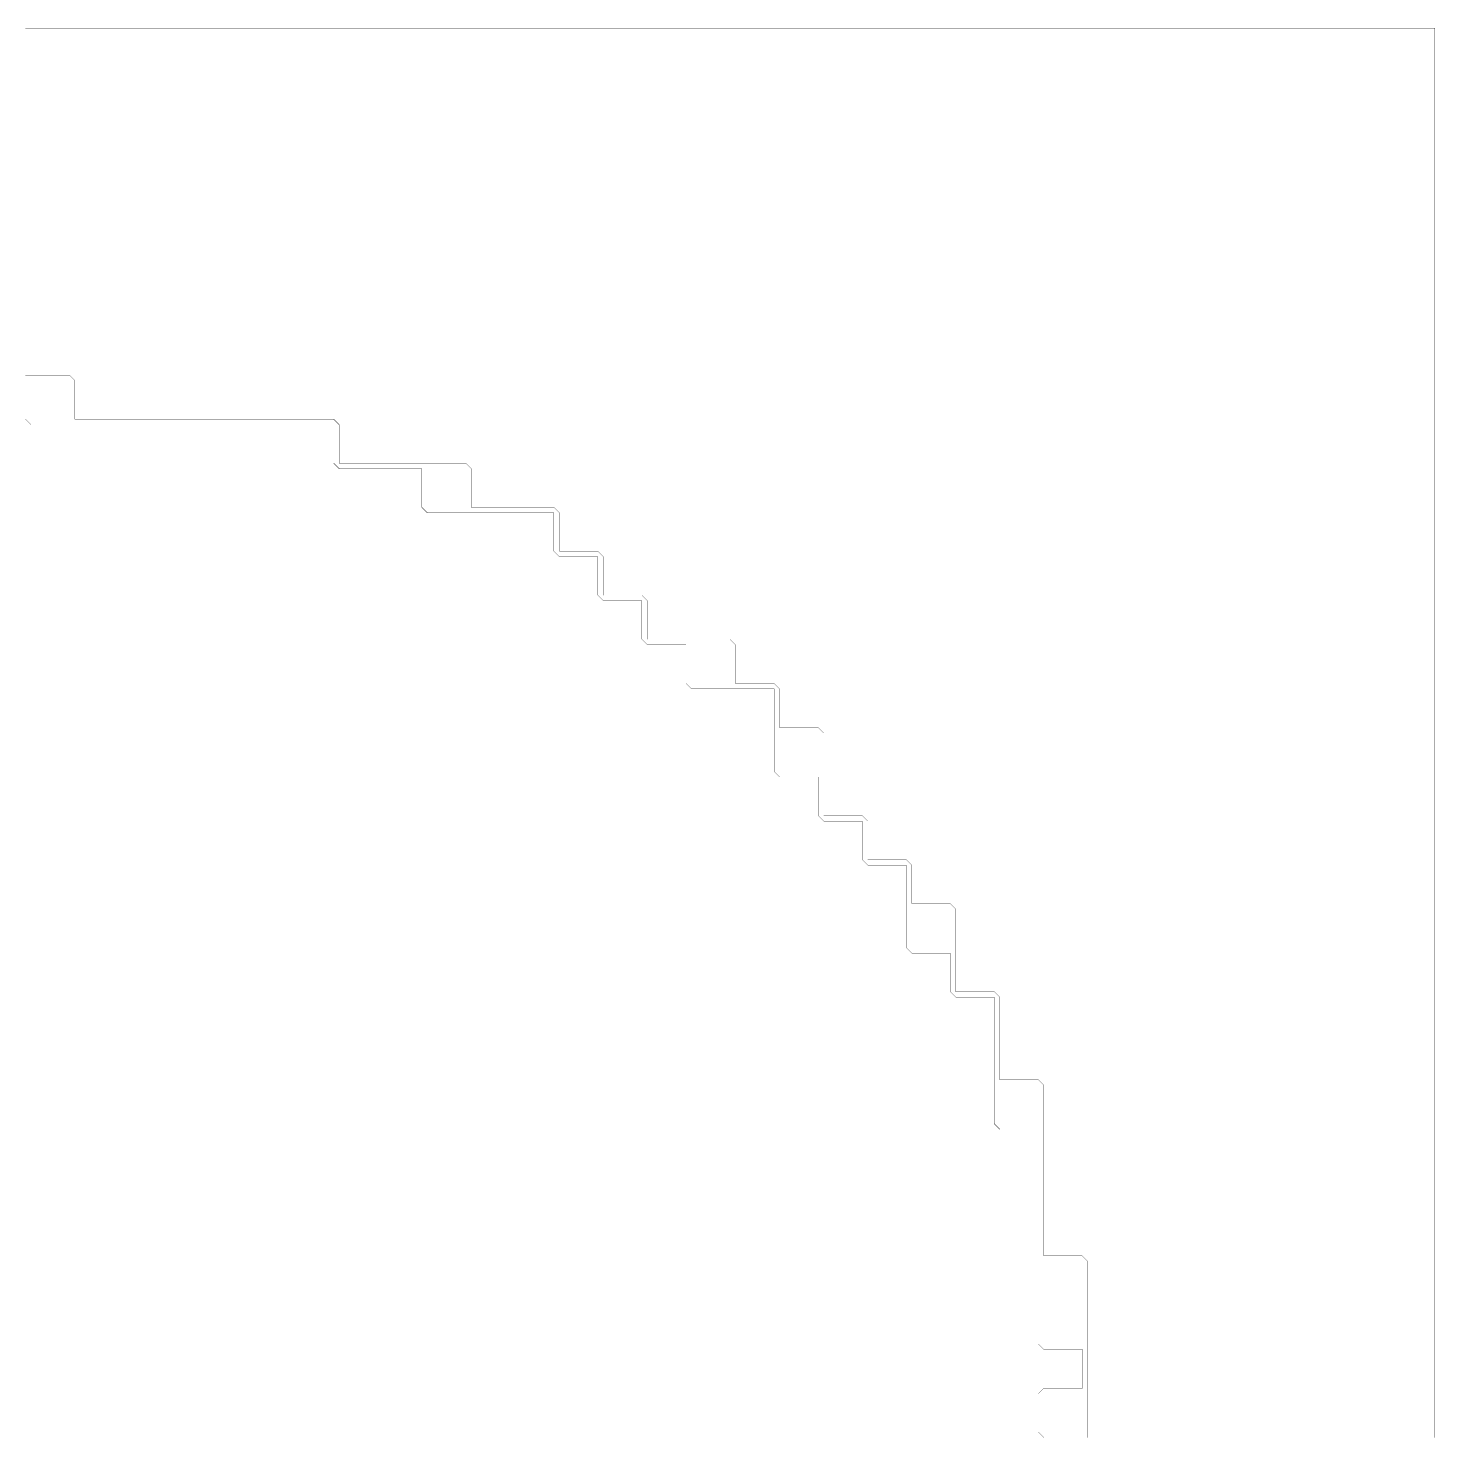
# Model space of a CAD drawing. Header units: metres. Extents: x 0 to 4990, y -4990 to 0.
# Drawn here: x 2495 to 4990, y -2495 to 0 of the extents above; entities that cross this region are included whole.
import ezdxf

# ---------------------------------------------------------------- set-up
doc = ezdxf.new("R2010")
doc.units = ezdxf.units.M
doc.layers.add('conductor', color=1, linetype='Continuous')
doc.layers.add('substrate', color=5, linetype='Continuous')

msp = doc.modelspace()

# ---------------------------------------------------------------- linework, layer by layer
at = {"layer": 'conductor', "const_width": 0.5}
msp.add_lwpolyline([(4296.875, -2500), (4287.109375, -2490.234375), (4287.109375, -2480.46875), (4287.109375, -2470.703125), (4287.109375, -2460.9375), (4287.109375, -2451.171875), (4287.109375, -2441.40625), (4287.109375, -2431.640625), (4287.109375, -2421.875), (4296.875, -2412.109375), (4306.640625, -2412.109375), (4316.40625, -2412.109375), (4326.171875, -2412.109375), (4335.9375, -2412.109375), (4345.703125, -2412.109375), (4355.46875, -2412.109375), (4365.234375, -2412.109375), (4365.234375, -2402.34375), (4365.234375, -2392.578125), (4365.234375, -2382.8125), (4365.234375, -2373.046875), (4365.234375, -2363.28125), (4365.234375, -2353.515625), (4365.234375, -2343.75), (4355.46875, -2343.75), (4345.703125, -2343.75), (4335.9375, -2343.75), (4326.171875, -2343.75), (4316.40625, -2343.75), (4306.640625, -2343.75), (4296.875, -2343.75), (4287.109375, -2333.984375), (4287.109375, -2324.21875), (4287.109375, -2314.453125), (4287.109375, -2304.6875), (4287.109375, -2294.921875), (4287.109375, -2285.15625), (4287.109375, -2275.390625), (4287.109375, -2265.625), (4287.109375, -2255.859375), (4287.109375, -2246.09375), (4287.109375, -2236.328125), (4287.109375, -2226.5625), (4287.109375, -2216.796875), (4287.109375, -2207.03125), (4287.109375, -2197.265625), (4287.109375, -2187.5), (4287.109375, -2177.734375), (4287.109375, -2167.96875), (4287.109375, -2158.203125), (4287.109375, -2148.4375), (4287.109375, -2138.671875), (4287.109375, -2128.90625), (4287.109375, -2119.140625), (4287.109375, -2109.375), (4287.109375, -2099.609375), (4287.109375, -2089.84375), (4287.109375, -2080.078125), (4287.109375, -2070.3125), (4287.109375, -2060.546875), (4287.109375, -2050.78125), (4287.109375, -2041.015625), (4287.109375, -2031.25), (4287.109375, -2021.484375), (4287.109375, -2011.71875), (4287.109375, -2001.953125), (4287.109375, -1992.1875), (4287.109375, -1982.421875), (4287.109375, -1972.65625), (4287.109375, -1962.890625), (4287.109375, -1953.125), (4277.34375, -1953.125), (4267.578125, -1953.125), (4257.8125, -1953.125), (4248.046875, -1953.125), (4238.28125, -1953.125), (4228.515625, -1953.125), (4218.75, -1953.125), (4208.984375, -1943.359375), (4208.984375, -1933.59375), (4208.984375, -1923.828125), (4208.984375, -1914.0625), (4208.984375, -1904.296875), (4208.984375, -1894.53125), (4208.984375, -1884.765625), (4208.984375, -1875), (4208.984375, -1865.234375), (4208.984375, -1855.46875), (4208.984375, -1845.703125), (4208.984375, -1835.9375), (4208.984375, -1826.171875), (4208.984375, -1816.40625), (4208.984375, -1806.640625), (4208.984375, -1796.875), (4208.984375, -1787.109375), (4208.984375, -1777.34375), (4208.984375, -1767.578125), (4208.984375, -1757.8125), (4208.984375, -1748.046875), (4208.984375, -1738.28125), (4208.984375, -1728.515625), (4208.984375, -1718.75), (4199.21875, -1718.75), (4189.453125, -1718.75), (4179.6875, -1718.75), (4169.921875, -1718.75), (4160.15625, -1718.75), (4150.390625, -1718.75), (4140.625, -1718.75), (4130.859375, -1708.984375), (4130.859375, -1699.21875), (4130.859375, -1689.453125), (4130.859375, -1679.6875), (4130.859375, -1669.921875), (4130.859375, -1660.15625), (4130.859375, -1650.390625), (4130.859375, -1640.625), (4121.09375, -1640.625), (4111.328125, -1640.625), (4101.5625, -1640.625), (4091.796875, -1640.625), (4082.03125, -1640.625), (4072.265625, -1640.625), (4062.5, -1640.625), (4052.734375, -1630.859375), (4052.734375, -1621.09375), (4052.734375, -1611.328125), (4052.734375, -1601.5625), (4052.734375, -1591.796875), (4052.734375, -1582.03125), (4052.734375, -1572.265625), (4052.734375, -1562.5), (4052.734375, -1552.734375), (4052.734375, -1542.96875), (4052.734375, -1533.203125), (4052.734375, -1523.4375), (4052.734375, -1513.671875), (4052.734375, -1503.90625), (4052.734375, -1494.140625), (4052.734375, -1484.375), (4042.96875, -1484.375), (4033.203125, -1484.375), (4023.4375, -1484.375), (4013.671875, -1484.375), (4003.90625, -1484.375), (3994.140625, -1484.375), (3984.375, -1484.375), (3974.609375, -1474.609375), (3974.609375, -1464.84375), (3974.609375, -1455.078125), (3974.609375, -1445.3125), (3974.609375, -1435.546875), (3974.609375, -1425.78125), (3974.609375, -1416.015625), (3974.609375, -1406.25), (3964.84375, -1406.25), (3955.078125, -1406.25), (3945.3125, -1406.25), (3935.546875, -1406.25), (3925.78125, -1406.25), (3916.015625, -1406.25), (3906.25, -1406.25), (3896.484375, -1396.484375), (3896.484375, -1386.71875), (3896.484375, -1376.953125), (3896.484375, -1367.1875), (3896.484375, -1357.421875), (3896.484375, -1347.65625), (3896.484375, -1337.890625), (3896.484375, -1328.125), (3886.71875, -1328.125), (3876.953125, -1328.125), (3867.1875, -1328.125), (3857.421875, -1328.125), (3847.65625, -1328.125), (3837.890625, -1328.125), (3828.125, -1328.125), (3818.359375, -1318.359375), (3818.359375, -1308.59375), (3818.359375, -1298.828125), (3818.359375, -1289.0625), (3818.359375, -1279.296875), (3818.359375, -1269.53125), (3818.359375, -1259.765625), (3818.359375, -1250), (3818.359375, -1240.234375), (3818.359375, -1230.46875), (3818.359375, -1220.703125), (3818.359375, -1210.9375), (3818.359375, -1201.171875), (3818.359375, -1191.40625), (3818.359375, -1181.640625), (3818.359375, -1171.875), (3808.59375, -1171.875), (3798.828125, -1171.875), (3789.0625, -1171.875), (3779.296875, -1171.875), (3769.53125, -1171.875), (3759.765625, -1171.875), (3750, -1171.875), (3740.234375, -1171.875), (3730.46875, -1171.875), (3720.703125, -1171.875), (3710.9375, -1171.875), (3701.171875, -1171.875), (3691.40625, -1171.875), (3681.640625, -1171.875), (3671.875, -1171.875), (3662.109375, -1162.109375), (3662.109375, -1152.34375), (3662.109375, -1142.578125), (3662.109375, -1132.8125), (3662.109375, -1123.046875), (3662.109375, -1113.28125), (3662.109375, -1103.515625), (3662.109375, -1093.75), (3652.34375, -1093.75), (3642.578125, -1093.75), (3632.8125, -1093.75), (3623.046875, -1093.75), (3613.28125, -1093.75), (3603.515625, -1093.75), (3593.75, -1093.75), (3583.984375, -1083.984375), (3583.984375, -1074.21875), (3583.984375, -1064.453125), (3583.984375, -1054.6875), (3583.984375, -1044.921875), (3583.984375, -1035.15625), (3583.984375, -1025.390625), (3583.984375, -1015.625), (3574.21875, -1015.625), (3564.453125, -1015.625), (3554.6875, -1015.625), (3544.921875, -1015.625), (3535.15625, -1015.625), (3525.390625, -1015.625), (3515.625, -1015.625), (3505.859375, -1005.859375), (3505.859375, -996.09375), (3505.859375, -986.328125), (3505.859375, -976.5625), (3505.859375, -966.796875), (3505.859375, -957.03125), (3505.859375, -947.265625), (3505.859375, -937.5), (3496.09375, -937.5), (3486.328125, -937.5), (3476.5625, -937.5), (3466.796875, -937.5), (3457.03125, -937.5), (3447.265625, -937.5), (3437.5, -937.5), (3427.734375, -927.734375), (3427.734375, -917.96875), (3427.734375, -908.203125), (3427.734375, -898.4375), (3427.734375, -888.671875), (3427.734375, -878.90625), (3427.734375, -869.140625), (3427.734375, -859.375), (3417.96875, -859.375), (3408.203125, -859.375), (3398.4375, -859.375), (3388.671875, -859.375), (3378.90625, -859.375), (3369.140625, -859.375), (3359.375, -859.375), (3349.609375, -859.375), (3339.84375, -859.375), (3330.078125, -859.375), (3320.3125, -859.375), (3310.546875, -859.375), (3300.78125, -859.375), (3291.015625, -859.375), (3281.25, -859.375), (3271.484375, -859.375), (3261.71875, -859.375), (3251.953125, -859.375), (3242.1875, -859.375), (3232.421875, -859.375), (3222.65625, -859.375), (3212.890625, -859.375), (3203.125, -859.375), (3193.359375, -849.609375), (3193.359375, -839.84375), (3193.359375, -830.078125), (3193.359375, -820.3125), (3193.359375, -810.546875), (3193.359375, -800.78125), (3193.359375, -791.015625), (3193.359375, -781.25), (3183.59375, -781.25), (3173.828125, -781.25), (3164.0625, -781.25), (3154.296875, -781.25), (3144.53125, -781.25), (3134.765625, -781.25), (3125, -781.25), (3115.234375, -781.25), (3105.46875, -781.25), (3095.703125, -781.25), (3085.9375, -781.25), (3076.171875, -781.25), (3066.40625, -781.25), (3056.640625, -781.25), (3046.875, -781.25), (3037.109375, -771.484375), (3037.109375, -761.71875), (3037.109375, -751.953125), (3037.109375, -742.1875), (3037.109375, -732.421875), (3037.109375, -722.65625), (3037.109375, -712.890625), (3037.109375, -703.125), (3027.34375, -703.125), (3017.578125, -703.125), (3007.8125, -703.125), (2998.046875, -703.125), (2988.28125, -703.125), (2978.515625, -703.125), (2968.75, -703.125), (2958.984375, -703.125), (2949.21875, -703.125), (2939.453125, -703.125), (2929.6875, -703.125), (2919.921875, -703.125), (2910.15625, -703.125), (2900.390625, -703.125), (2890.625, -703.125), (2880.859375, -703.125), (2871.09375, -703.125), (2861.328125, -703.125), (2851.5625, -703.125), (2841.796875, -703.125), (2832.03125, -703.125), (2822.265625, -703.125), (2812.5, -703.125), (2802.734375, -703.125), (2792.96875, -703.125), (2783.203125, -703.125), (2773.4375, -703.125), (2763.671875, -703.125), (2753.90625, -703.125), (2744.140625, -703.125), (2734.375, -703.125), (2724.609375, -703.125), (2714.84375, -703.125), (2705.078125, -703.125), (2695.3125, -703.125), (2685.546875, -703.125), (2675.78125, -703.125), (2666.015625, -703.125), (2656.25, -703.125), (2646.484375, -703.125), (2636.71875, -703.125), (2626.953125, -703.125), (2617.1875, -703.125), (2607.421875, -703.125), (2597.65625, -703.125), (2587.890625, -703.125), (2578.125, -703.125), (2568.359375, -703.125), (2558.59375, -703.125), (2548.828125, -703.125), (2539.0625, -703.125), (2529.296875, -703.125), (2519.53125, -703.125), (2509.765625, -703.125), (2500, -703.125), (2490.234375, -693.359375)], dxfattribs=at)
at = {"layer": 'substrate', "const_width": 0.5}
for points in [[(4990.234375, -2500), (4990.234375, -2490.234375), (4990.234375, -2480.46875), (4990.234375, -2470.703125), (4990.234375, -2460.9375), (4990.234375, -2451.171875), (4990.234375, -2441.40625), (4990.234375, -2431.640625), (4990.234375, -2421.875), (4990.234375, -2412.109375), (4990.234375, -2402.34375), (4990.234375, -2392.578125), (4990.234375, -2382.8125), (4990.234375, -2373.046875), (4990.234375, -2363.28125), (4990.234375, -2353.515625), (4990.234375, -2343.75), (4990.234375, -2333.984375), (4990.234375, -2324.21875), (4990.234375, -2314.453125), (4990.234375, -2304.6875), (4990.234375, -2294.921875), (4990.234375, -2285.15625), (4990.234375, -2275.390625), (4990.234375, -2265.625), (4990.234375, -2255.859375), (4990.234375, -2246.09375), (4990.234375, -2236.328125), (4990.234375, -2226.5625), (4990.234375, -2216.796875), (4990.234375, -2207.03125), (4990.234375, -2197.265625), (4990.234375, -2187.5), (4990.234375, -2177.734375), (4990.234375, -2167.96875), (4990.234375, -2158.203125), (4990.234375, -2148.4375), (4990.234375, -2138.671875), (4990.234375, -2128.90625), (4990.234375, -2119.140625), (4990.234375, -2109.375), (4990.234375, -2099.609375), (4990.234375, -2089.84375), (4990.234375, -2080.078125), (4990.234375, -2070.3125), (4990.234375, -2060.546875), (4990.234375, -2050.78125), (4990.234375, -2041.015625), (4990.234375, -2031.25), (4990.234375, -2021.484375), (4990.234375, -2011.71875), (4990.234375, -2001.953125), (4990.234375, -1992.1875), (4990.234375, -1982.421875), (4990.234375, -1972.65625), (4990.234375, -1962.890625), (4990.234375, -1953.125), (4990.234375, -1943.359375), (4990.234375, -1933.59375), (4990.234375, -1923.828125), (4990.234375, -1914.0625), (4990.234375, -1904.296875), (4990.234375, -1894.53125), (4990.234375, -1884.765625), (4990.234375, -1875), (4990.234375, -1865.234375), (4990.234375, -1855.46875), (4990.234375, -1845.703125), (4990.234375, -1835.9375), (4990.234375, -1826.171875), (4990.234375, -1816.40625), (4990.234375, -1806.640625), (4990.234375, -1796.875), (4990.234375, -1787.109375), (4990.234375, -1777.34375), (4990.234375, -1767.578125), (4990.234375, -1757.8125), (4990.234375, -1748.046875), (4990.234375, -1738.28125), (4990.234375, -1728.515625), (4990.234375, -1718.75), (4990.234375, -1708.984375), (4990.234375, -1699.21875), (4990.234375, -1689.453125), (4990.234375, -1679.6875), (4990.234375, -1669.921875), (4990.234375, -1660.15625), (4990.234375, -1650.390625), (4990.234375, -1640.625), (4990.234375, -1630.859375), (4990.234375, -1621.09375), (4990.234375, -1611.328125), (4990.234375, -1601.5625), (4990.234375, -1591.796875), (4990.234375, -1582.03125), (4990.234375, -1572.265625), (4990.234375, -1562.5), (4990.234375, -1552.734375), (4990.234375, -1542.96875), (4990.234375, -1533.203125), (4990.234375, -1523.4375), (4990.234375, -1513.671875), (4990.234375, -1503.90625), (4990.234375, -1494.140625), (4990.234375, -1484.375), (4990.234375, -1474.609375), (4990.234375, -1464.84375), (4990.234375, -1455.078125), (4990.234375, -1445.3125), (4990.234375, -1435.546875), (4990.234375, -1425.78125), (4990.234375, -1416.015625), (4990.234375, -1406.25), (4990.234375, -1396.484375), (4990.234375, -1386.71875), (4990.234375, -1376.953125), (4990.234375, -1367.1875), (4990.234375, -1357.421875), (4990.234375, -1347.65625), (4990.234375, -1337.890625), (4990.234375, -1328.125), (4990.234375, -1318.359375), (4990.234375, -1308.59375), (4990.234375, -1298.828125), (4990.234375, -1289.0625), (4990.234375, -1279.296875), (4990.234375, -1269.53125), (4990.234375, -1259.765625), (4990.234375, -1250), (4990.234375, -1240.234375), (4990.234375, -1230.46875), (4990.234375, -1220.703125), (4990.234375, -1210.9375), (4990.234375, -1201.171875), (4990.234375, -1191.40625), (4990.234375, -1181.640625), (4990.234375, -1171.875), (4990.234375, -1162.109375), (4990.234375, -1152.34375), (4990.234375, -1142.578125), (4990.234375, -1132.8125), (4990.234375, -1123.046875), (4990.234375, -1113.28125), (4990.234375, -1103.515625), (4990.234375, -1093.75), (4990.234375, -1083.984375), (4990.234375, -1074.21875), (4990.234375, -1064.453125), (4990.234375, -1054.6875), (4990.234375, -1044.921875), (4990.234375, -1035.15625), (4990.234375, -1025.390625), (4990.234375, -1015.625), (4990.234375, -1005.859375), (4990.234375, -996.09375), (4990.234375, -986.328125), (4990.234375, -976.5625), (4990.234375, -966.796875), (4990.234375, -957.03125), (4990.234375, -947.265625), (4990.234375, -937.5), (4990.234375, -927.734375), (4990.234375, -917.96875), (4990.234375, -908.203125), (4990.234375, -898.4375), (4990.234375, -888.671875), (4990.234375, -878.90625), (4990.234375, -869.140625), (4990.234375, -859.375), (4990.234375, -849.609375), (4990.234375, -839.84375), (4990.234375, -830.078125), (4990.234375, -820.3125), (4990.234375, -810.546875), (4990.234375, -800.78125), (4990.234375, -791.015625), (4990.234375, -781.25), (4990.234375, -771.484375), (4990.234375, -761.71875), (4990.234375, -751.953125), (4990.234375, -742.1875), (4990.234375, -732.421875), (4990.234375, -722.65625), (4990.234375, -712.890625), (4990.234375, -703.125), (4990.234375, -693.359375), (4990.234375, -683.59375), (4990.234375, -673.828125), (4990.234375, -664.0625), (4990.234375, -654.296875), (4990.234375, -644.53125), (4990.234375, -634.765625), (4990.234375, -625), (4990.234375, -615.234375), (4990.234375, -605.46875), (4990.234375, -595.703125), (4990.234375, -585.9375), (4990.234375, -576.171875), (4990.234375, -566.40625), (4990.234375, -556.640625), (4990.234375, -546.875), (4990.234375, -537.109375), (4990.234375, -527.34375), (4990.234375, -517.578125), (4990.234375, -507.8125), (4990.234375, -498.046875), (4990.234375, -488.28125), (4990.234375, -478.515625), (4990.234375, -468.75), (4990.234375, -458.984375), (4990.234375, -449.21875), (4990.234375, -439.453125), (4990.234375, -429.6875), (4990.234375, -419.921875), (4990.234375, -410.15625), (4990.234375, -400.390625), (4990.234375, -390.625), (4990.234375, -380.859375), (4990.234375, -371.09375), (4990.234375, -361.328125), (4990.234375, -351.5625), (4990.234375, -341.796875), (4990.234375, -332.03125), (4990.234375, -322.265625), (4990.234375, -312.5), (4990.234375, -302.734375), (4990.234375, -292.96875), (4990.234375, -283.203125), (4990.234375, -273.4375), (4990.234375, -263.671875), (4990.234375, -253.90625), (4990.234375, -244.140625), (4990.234375, -234.375), (4990.234375, -224.609375), (4990.234375, -214.84375), (4990.234375, -205.078125), (4990.234375, -195.3125), (4990.234375, -185.546875), (4990.234375, -175.78125), (4990.234375, -166.015625), (4990.234375, -156.25), (4990.234375, -146.484375), (4990.234375, -136.71875), (4990.234375, -126.953125), (4990.234375, -117.1875), (4990.234375, -107.421875), (4990.234375, -97.65625), (4990.234375, -87.890625), (4990.234375, -78.125), (4990.234375, -68.359375), (4990.234375, -58.59375), (4990.234375, -48.828125), (4990.234375, -39.0625), (4990.234375, -29.296875), (4990.234375, -19.53125), (4990.234375, -9.765625), (4990.234375, 0), (4980.46875, 0), (4970.703125, 0), (4960.9375, 0), (4951.171875, 0), (4941.40625, 0), (4931.640625, 0), (4921.875, 0), (4912.109375, 0), (4902.34375, 0), (4892.578125, 0), (4882.8125, 0), (4873.046875, 0), (4863.28125, 0), (4853.515625, 0), (4843.75, 0), (4833.984375, 0), (4824.21875, 0), (4814.453125, 0), (4804.6875, 0), (4794.921875, 0), (4785.15625, 0), (4775.390625, 0), (4765.625, 0), (4755.859375, 0), (4746.09375, 0), (4736.328125, 0), (4726.5625, 0), (4716.796875, 0), (4707.03125, 0), (4697.265625, 0), (4687.5, 0), (4677.734375, 0), (4667.96875, 0), (4658.203125, 0), (4648.4375, 0), (4638.671875, 0), (4628.90625, 0), (4619.140625, 0), (4609.375, 0), (4599.609375, 0), (4589.84375, 0), (4580.078125, 0), (4570.3125, 0), (4560.546875, 0), (4550.78125, 0), (4541.015625, 0), (4531.25, 0), (4521.484375, 0), (4511.71875, 0), (4501.953125, 0), (4492.1875, 0), (4482.421875, 0), (4472.65625, 0), (4462.890625, 0), (4453.125, 0), (4443.359375, 0), (4433.59375, 0), (4423.828125, 0), (4414.0625, 0), (4404.296875, 0), (4394.53125, 0), (4384.765625, 0), (4375, 0), (4365.234375, 0), (4355.46875, 0), (4345.703125, 0), (4335.9375, 0), (4326.171875, 0), (4316.40625, 0), (4306.640625, 0), (4296.875, 0), (4287.109375, 0), (4277.34375, 0), (4267.578125, 0), (4257.8125, 0), (4248.046875, 0), (4238.28125, 0), (4228.515625, 0), (4218.75, 0), (4208.984375, 0), (4199.21875, 0), (4189.453125, 0), (4179.6875, 0), (4169.921875, 0), (4160.15625, 0), (4150.390625, 0), (4140.625, 0), (4130.859375, 0), (4121.09375, 0), (4111.328125, 0), (4101.5625, 0), (4091.796875, 0), (4082.03125, 0), (4072.265625, 0), (4062.5, 0), (4052.734375, 0), (4042.96875, 0), (4033.203125, 0), (4023.4375, 0), (4013.671875, 0), (4003.90625, 0), (3994.140625, 0), (3984.375, 0), (3974.609375, 0), (3964.84375, 0), (3955.078125, 0), (3945.3125, 0), (3935.546875, 0), (3925.78125, 0), (3916.015625, 0), (3906.25, 0), (3896.484375, 0), (3886.71875, 0), (3876.953125, 0), (3867.1875, 0), (3857.421875, 0), (3847.65625, 0), (3837.890625, 0), (3828.125, 0), (3818.359375, 0), (3808.59375, 0), (3798.828125, 0), (3789.0625, 0), (3779.296875, 0), (3769.53125, 0), (3759.765625, 0), (3750, 0), (3740.234375, 0), (3730.46875, 0), (3720.703125, 0), (3710.9375, 0), (3701.171875, 0), (3691.40625, 0), (3681.640625, 0), (3671.875, 0), (3662.109375, 0), (3652.34375, 0), (3642.578125, 0), (3632.8125, 0), (3623.046875, 0), (3613.28125, 0), (3603.515625, 0), (3593.75, 0), (3583.984375, 0), (3574.21875, 0), (3564.453125, 0), (3554.6875, 0), (3544.921875, 0), (3535.15625, 0), (3525.390625, 0), (3515.625, 0), (3505.859375, 0), (3496.09375, 0), (3486.328125, 0), (3476.5625, 0), (3466.796875, 0), (3457.03125, 0), (3447.265625, 0), (3437.5, 0), (3427.734375, 0), (3417.96875, 0), (3408.203125, 0), (3398.4375, 0), (3388.671875, 0), (3378.90625, 0), (3369.140625, 0), (3359.375, 0), (3349.609375, 0), (3339.84375, 0), (3330.078125, 0), (3320.3125, 0), (3310.546875, 0), (3300.78125, 0), (3291.015625, 0), (3281.25, 0), (3271.484375, 0), (3261.71875, 0), (3251.953125, 0), (3242.1875, 0), (3232.421875, 0), (3222.65625, 0), (3212.890625, 0), (3203.125, 0), (3193.359375, 0), (3183.59375, 0), (3173.828125, 0), (3164.0625, 0), (3154.296875, 0), (3144.53125, 0), (3134.765625, 0), (3125, 0), (3115.234375, 0), (3105.46875, 0), (3095.703125, 0), (3085.9375, 0), (3076.171875, 0), (3066.40625, 0), (3056.640625, 0), (3046.875, 0), (3037.109375, 0), (3027.34375, 0), (3017.578125, 0), (3007.8125, 0), (2998.046875, 0), (2988.28125, 0), (2978.515625, 0), (2968.75, 0), (2958.984375, 0), (2949.21875, 0), (2939.453125, 0), (2929.6875, 0), (2919.921875, 0), (2910.15625, 0), (2900.390625, 0), (2890.625, 0), (2880.859375, 0), (2871.09375, 0), (2861.328125, 0), (2851.5625, 0), (2841.796875, 0), (2832.03125, 0), (2822.265625, 0), (2812.5, 0), (2802.734375, 0), (2792.96875, 0), (2783.203125, 0), (2773.4375, 0), (2763.671875, 0), (2753.90625, 0), (2744.140625, 0), (2734.375, 0), (2724.609375, 0), (2714.84375, 0), (2705.078125, 0), (2695.3125, 0), (2685.546875, 0), (2675.78125, 0), (2666.015625, 0), (2656.25, 0), (2646.484375, 0), (2636.71875, 0), (2626.953125, 0), (2617.1875, 0), (2607.421875, 0), (2597.65625, 0), (2587.890625, 0), (2578.125, 0), (2568.359375, 0), (2558.59375, 0), (2548.828125, 0), (2539.0625, 0), (2529.296875, 0), (2519.53125, 0), (2509.765625, 0), (2500, 0), (2490.234375, 0)], [(2490.234375, -615.234375), (2500, -615.234375), (2509.765625, -615.234375), (2519.53125, -615.234375), (2529.296875, -615.234375), (2539.0625, -615.234375), (2548.828125, -615.234375), (2558.59375, -615.234375), (2568.359375, -615.234375), (2578.125, -625), (2578.125, -634.765625), (2578.125, -644.53125), (2578.125, -654.296875), (2578.125, -664.0625), (2578.125, -673.828125), (2578.125, -683.59375), (2578.125, -693.359375), (2587.890625, -693.359375), (2597.65625, -693.359375), (2607.421875, -693.359375), (2617.1875, -693.359375), (2626.953125, -693.359375), (2636.71875, -693.359375), (2646.484375, -693.359375), (2656.25, -693.359375), (2666.015625, -693.359375), (2675.78125, -693.359375), (2685.546875, -693.359375), (2695.3125, -693.359375), (2705.078125, -693.359375), (2714.84375, -693.359375), (2724.609375, -693.359375), (2734.375, -693.359375), (2744.140625, -693.359375), (2753.90625, -693.359375), (2763.671875, -693.359375), (2773.4375, -693.359375), (2783.203125, -693.359375), (2792.96875, -693.359375), (2802.734375, -693.359375), (2812.5, -693.359375), (2822.265625, -693.359375), (2832.03125, -693.359375), (2841.796875, -693.359375), (2851.5625, -693.359375), (2861.328125, -693.359375), (2871.09375, -693.359375), (2880.859375, -693.359375), (2890.625, -693.359375), (2900.390625, -693.359375), (2910.15625, -693.359375), (2919.921875, -693.359375), (2929.6875, -693.359375), (2939.453125, -693.359375), (2949.21875, -693.359375), (2958.984375, -693.359375), (2968.75, -693.359375), (2978.515625, -693.359375), (2988.28125, -693.359375), (2998.046875, -693.359375), (3007.8125, -693.359375), (3017.578125, -693.359375), (3027.34375, -693.359375), (3037.109375, -693.359375), (3046.875, -703.125), (3046.875, -712.890625), (3046.875, -722.65625), (3046.875, -732.421875), (3046.875, -742.1875), (3046.875, -751.953125), (3046.875, -761.71875), (3046.875, -771.484375), (3056.640625, -771.484375), (3066.40625, -771.484375), (3076.171875, -771.484375), (3085.9375, -771.484375), (3095.703125, -771.484375), (3105.46875, -771.484375), (3115.234375, -771.484375), (3125, -771.484375), (3134.765625, -771.484375), (3144.53125, -771.484375), (3154.296875, -771.484375), (3164.0625, -771.484375), (3173.828125, -771.484375), (3183.59375, -771.484375), (3193.359375, -771.484375), (3203.125, -771.484375), (3212.890625, -771.484375), (3222.65625, -771.484375), (3232.421875, -771.484375), (3242.1875, -771.484375), (3251.953125, -771.484375), (3261.71875, -771.484375), (3271.484375, -771.484375), (3281.25, -781.25), (3281.25, -791.015625), (3281.25, -800.78125), (3281.25, -810.546875), (3281.25, -820.3125), (3281.25, -830.078125), (3281.25, -839.84375), (3281.25, -849.609375), (3291.015625, -849.609375), (3300.78125, -849.609375), (3310.546875, -849.609375), (3320.3125, -849.609375), (3330.078125, -849.609375), (3339.84375, -849.609375), (3349.609375, -849.609375), (3359.375, -849.609375), (3369.140625, -849.609375), (3378.90625, -849.609375), (3388.671875, -849.609375), (3398.4375, -849.609375), (3408.203125, -849.609375), (3417.96875, -849.609375), (3427.734375, -849.609375), (3437.5, -859.375), (3437.5, -869.140625), (3437.5, -878.90625), (3437.5, -888.671875), (3437.5, -898.4375), (3437.5, -908.203125), (3437.5, -917.96875), (3437.5, -927.734375), (3447.265625, -927.734375), (3457.03125, -927.734375), (3466.796875, -927.734375), (3476.5625, -927.734375), (3486.328125, -927.734375), (3496.09375, -927.734375), (3505.859375, -927.734375), (3515.625, -937.5), (3515.625, -947.265625), (3515.625, -957.03125), (3515.625, -966.796875), (3515.625, -976.5625), (3515.625, -986.328125), (3515.625, -996.09375), (3515.625, -1005.859375), (3525.390625, -1005.859375), (3535.15625, -1005.859375), (3544.921875, -1005.859375), (3554.6875, -1005.859375), (3564.453125, -1005.859375), (3574.21875, -1005.859375), (3583.984375, -1005.859375), (3593.75, -1015.625), (3593.75, -1025.390625), (3593.75, -1035.15625), (3593.75, -1044.921875), (3593.75, -1054.6875), (3593.75, -1064.453125), (3593.75, -1074.21875), (3593.75, -1083.984375), (3603.515625, -1083.984375), (3613.28125, -1083.984375), (3623.046875, -1083.984375), (3632.8125, -1083.984375), (3642.578125, -1083.984375), (3652.34375, -1083.984375), (3662.109375, -1083.984375), (3671.875, -1083.984375), (3681.640625, -1083.984375), (3691.40625, -1083.984375), (3701.171875, -1083.984375), (3710.9375, -1083.984375), (3720.703125, -1083.984375), (3730.46875, -1083.984375), (3740.234375, -1083.984375), (3750, -1093.75), (3750, -1103.515625), (3750, -1113.28125), (3750, -1123.046875), (3750, -1132.8125), (3750, -1142.578125), (3750, -1152.34375), (3750, -1162.109375), (3759.765625, -1162.109375), (3769.53125, -1162.109375), (3779.296875, -1162.109375), (3789.0625, -1162.109375), (3798.828125, -1162.109375), (3808.59375, -1162.109375), (3818.359375, -1162.109375), (3828.125, -1171.875), (3828.125, -1181.640625), (3828.125, -1191.40625), (3828.125, -1201.171875), (3828.125, -1210.9375), (3828.125, -1220.703125), (3828.125, -1230.46875), (3828.125, -1240.234375), (3837.890625, -1240.234375), (3847.65625, -1240.234375), (3857.421875, -1240.234375), (3867.1875, -1240.234375), (3876.953125, -1240.234375), (3886.71875, -1240.234375), (3896.484375, -1240.234375), (3906.25, -1250), (3906.25, -1259.765625), (3906.25, -1269.53125), (3906.25, -1279.296875), (3906.25, -1289.0625), (3906.25, -1298.828125), (3906.25, -1308.59375), (3906.25, -1318.359375), (3906.25, -1328.125), (3906.25, -1337.890625), (3906.25, -1347.65625), (3906.25, -1357.421875), (3906.25, -1367.1875), (3906.25, -1376.953125), (3906.25, -1386.71875), (3906.25, -1396.484375), (3916.015625, -1396.484375), (3925.78125, -1396.484375), (3935.546875, -1396.484375), (3945.3125, -1396.484375), (3955.078125, -1396.484375), (3964.84375, -1396.484375), (3974.609375, -1396.484375), (3984.375, -1406.25), (3984.375, -1416.015625), (3984.375, -1425.78125), (3984.375, -1435.546875), (3984.375, -1445.3125), (3984.375, -1455.078125), (3984.375, -1464.84375), (3984.375, -1474.609375), (3994.140625, -1474.609375), (4003.90625, -1474.609375), (4013.671875, -1474.609375), (4023.4375, -1474.609375), (4033.203125, -1474.609375), (4042.96875, -1474.609375), (4052.734375, -1474.609375), (4062.5, -1484.375), (4062.5, -1494.140625), (4062.5, -1503.90625), (4062.5, -1513.671875), (4062.5, -1523.4375), (4062.5, -1533.203125), (4062.5, -1542.96875), (4062.5, -1552.734375), (4072.265625, -1552.734375), (4082.03125, -1552.734375), (4091.796875, -1552.734375), (4101.5625, -1552.734375), (4111.328125, -1552.734375), (4121.09375, -1552.734375), (4130.859375, -1552.734375), (4140.625, -1562.5), (4140.625, -1572.265625), (4140.625, -1582.03125), (4140.625, -1591.796875), (4140.625, -1601.5625), (4140.625, -1611.328125), (4140.625, -1621.09375), (4140.625, -1630.859375), (4140.625, -1640.625), (4140.625, -1650.390625), (4140.625, -1660.15625), (4140.625, -1669.921875), (4140.625, -1679.6875), (4140.625, -1689.453125), (4140.625, -1699.21875), (4140.625, -1708.984375), (4150.390625, -1708.984375), (4160.15625, -1708.984375), (4169.921875, -1708.984375), (4179.6875, -1708.984375), (4189.453125, -1708.984375), (4199.21875, -1708.984375), (4208.984375, -1708.984375), (4218.75, -1718.75), (4218.75, -1728.515625), (4218.75, -1738.28125), (4218.75, -1748.046875), (4218.75, -1757.8125), (4218.75, -1767.578125), (4218.75, -1777.34375), (4218.75, -1787.109375), (4218.75, -1796.875), (4218.75, -1806.640625), (4218.75, -1816.40625), (4218.75, -1826.171875), (4218.75, -1835.9375), (4218.75, -1845.703125), (4218.75, -1855.46875), (4218.75, -1865.234375), (4228.515625, -1865.234375), (4238.28125, -1865.234375), (4248.046875, -1865.234375), (4257.8125, -1865.234375), (4267.578125, -1865.234375), (4277.34375, -1865.234375), (4287.109375, -1865.234375), (4296.875, -1875), (4296.875, -1884.765625), (4296.875, -1894.53125), (4296.875, -1904.296875), (4296.875, -1914.0625), (4296.875, -1923.828125), (4296.875, -1933.59375), (4296.875, -1943.359375), (4296.875, -1953.125), (4296.875, -1962.890625), (4296.875, -1972.65625), (4296.875, -1982.421875), (4296.875, -1992.1875), (4296.875, -2001.953125), (4296.875, -2011.71875), (4296.875, -2021.484375), (4296.875, -2031.25), (4296.875, -2041.015625), (4296.875, -2050.78125), (4296.875, -2060.546875), (4296.875, -2070.3125), (4296.875, -2080.078125), (4296.875, -2089.84375), (4296.875, -2099.609375), (4296.875, -2109.375), (4296.875, -2119.140625), (4296.875, -2128.90625), (4296.875, -2138.671875), (4296.875, -2148.4375), (4296.875, -2158.203125), (4296.875, -2167.96875), (4296.875, -2177.734375), (4306.640625, -2177.734375), (4316.40625, -2177.734375), (4326.171875, -2177.734375), (4335.9375, -2177.734375), (4345.703125, -2177.734375), (4355.46875, -2177.734375), (4365.234375, -2177.734375), (4375, -2187.5), (4375, -2197.265625), (4375, -2207.03125), (4375, -2216.796875), (4375, -2226.5625), (4375, -2236.328125), (4375, -2246.09375), (4375, -2255.859375), (4375, -2265.625), (4375, -2275.390625), (4375, -2285.15625), (4375, -2294.921875), (4375, -2304.6875), (4375, -2314.453125), (4375, -2324.21875), (4375, -2333.984375), (4375, -2343.75), (4375, -2353.515625), (4375, -2363.28125), (4375, -2373.046875), (4375, -2382.8125), (4375, -2392.578125), (4375, -2402.34375), (4375, -2412.109375), (4375, -2421.875), (4375, -2431.640625), (4375, -2441.40625), (4375, -2451.171875), (4375, -2460.9375), (4375, -2470.703125), (4375, -2480.46875), (4375, -2490.234375), (4375, -2500)]]:
    msp.add_lwpolyline(points, dxfattribs=at)

doc.saveas('drawing.dxf')
